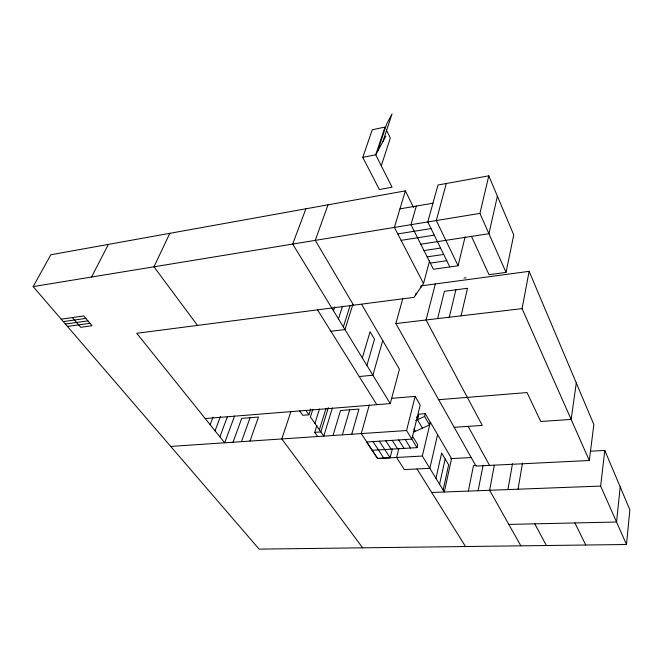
<?xml version="1.0" encoding="UTF-8"?>
<svg xmlns="http://www.w3.org/2000/svg" width="663" height="663" viewBox="0 0 663 663"><rect width="100%" height="100%" fill="white"/><g stroke="black" fill="none" stroke-linecap="round" stroke-linejoin="round"><path stroke-width="0.99" d="M413.588 207.486L405.366 190.878L50.836 254.758L33.15 286.598L259.109 549.121L626.502 544.505L629.85 509.756L604.797 450.442L590.426 451.205M620.203 486.915L616.549 522.021L508.819 524.416M626.502 544.505L600.637 486.078L604.797 450.442M402.731 298.814L395.844 323.561L476.001 466.064L589.316 460.495L593.849 424.527L529.132 271.333L421.055 285.877M576.296 382.99L571.133 419.43L540.735 421.477L527.044 392.571L438.674 399.706M518.06 489.203L522.469 463.213M507.941 489.592L512.499 463.702M494.325 465.235L489.617 490.28L520.861 545.831M589.316 460.495L522.079 308.626L529.132 271.333M478.114 490.719L483.112 465.161M468.351 491.084L473.481 465.633L476.374 465.492M471.476 236.401L489.021 274.681L506.026 272.377L513.759 234.934L488.797 175.844L437.97 185.002L427.792 221.939L449.796 266.932M443.141 490.073L448.636 464.854L441.641 453.003L435.964 478.338M439.569 484.239L445.163 458.97M497.391 196.182L488.913 233.716L420.798 244.199M437.588 434.621L429.839 468.335L404.331 469.586L396.582 457.462L398.836 448.602M461.083 315.845L467.49 288.289L444.409 291.306L437.605 318.621M413.679 432.11L429.516 424.9L430.171 422.14L425.232 413.679L418.825 414.16L417.458 419.696L422.464 428.116M422.331 456.045L430.345 422.19L451.569 458.589L444.318 491.996L422.331 456.045L377.678 458.506L361.252 433.577L369.283 405.01M506.026 272.377L479.921 213.395L488.797 175.844M372.125 450.285L417.035 447.633L417.731 444.74L412.543 436.221M429.516 424.9L424.569 416.447L425.232 413.679M449.282 317.237L455.887 289.806M416.331 206.06L410.969 224.699L433.42 269.253L458.075 265.764L465.128 236.799M417.035 447.633L406.568 430.527L415.146 396.391L391.899 398.322M415.146 396.391L420.218 405.076L411.831 439.121L366.647 441.981L377.512 458.456L390.076 457.76L392.355 448.917M435.326 283.955L426.052 319.989L482.299 425.414L454.196 427.312M420.69 287.643L421.22 285.687M205.198 418.544L390.258 403.61L399.441 369.208L361.617 304.35M234.578 416.032L224.674 442.793L136.727 333.282L413.977 297.356L423.524 283.557L429.549 260.932M446.282 183.51L436.312 220.547L458.075 265.764M415.643 294.952L416.165 292.996M382.75 340.583L372.896 375.225L359.205 376.526M351.738 434.224L358.973 409.063L340.5 410.53L333.017 435.483M366.896 365.412L374.504 339.216L370.07 331.691L362.321 357.929M342.34 434.853L349.691 409.8M405.366 190.878L394.394 227.409L423.524 283.557M332.378 407.994L323.784 436.105L310.417 416.969L312.87 409.278M328.342 407.654L320.859 431.92L314.759 432.342L316.873 425.563M319.384 429.806L325.914 408.731M314.933 423.425L319.458 409.03M352.898 304.342L344.975 329.577L330.887 331.251M343.359 326.925L350.139 305.428M338.445 318.895L342.531 306.173M299.659 410.919L302.734 415.278L308.9 414.798L310.781 408.938M333.456 310.748L334.74 306.828M381.275 165.783L390.325 138.045L386.322 129.807M382.849 141.683L392.065 113.879L386.736 123.799L377.496 151.545M290.933 411.483L281.792 438.939L362.636 547.82M362.785 157.371L372.274 129.757L384.988 127.064L375.739 154.786L392.082 187.223L379.36 189.543L362.785 157.371L375.739 154.786L385.858 136.147M249.968 441.086L258.479 417.035L241.738 418.361L233.028 442.229M328.011 204.817L315.273 240.371L353.561 305.179M241.465 441.657L250.075 417.698M219.867 436.842L227.376 416.828M305.892 208.804L292.681 244.075L390.258 403.61M215.036 430.817L220.472 416.497M210.138 424.718L213.08 417.068M169.803 233.326L153.973 266.799L197.491 325.409M91.552 277.026L108.384 244.39M415.693 420.508L424.569 416.447M399.963 208.878L432.956 203.201M33.15 286.598L479.921 213.395M397.775 233.915L431.041 228.578M401.115 240.354L434.248 235.141M424.005 250.564L440.572 248.07M427.171 256.863L443.68 254.426M430.312 263.087L446.754 260.716M61.195 319.176L83.795 315.944L92.008 325.748L80.687 327.307L72.424 317.577M63.283 321.605L85.858 318.414M65.364 324.025L87.922 320.875M67.444 326.436L89.969 323.32M464.001 278.07L466.064 277.789M395.844 323.561L522.079 308.626M416.323 417.052L418.146 416.919M170.722 446.431L406.568 430.527M450.558 458.639L471.227 457.545M431.712 492.476L600.637 486.078M314.759 432.342L317.701 436.519M305.85 410.422L308.9 414.798M372.987 441.575L383.769 458.108M379.36 441.177L390.076 457.76M385.775 440.771L391.137 449.158M392.231 440.356L397.551 448.785M317.511 309.853L376.824 404.695M417.01 468.965L465.517 546.527M398.72 439.95L404.007 448.403M405.259 439.536L410.505 448.014M413.911 428.804L415.436 431.315M468.161 426.367L489.551 465.401M534.809 523.836L546.37 545.508M574.954 522.941L585.744 545.019"/></g></svg>
